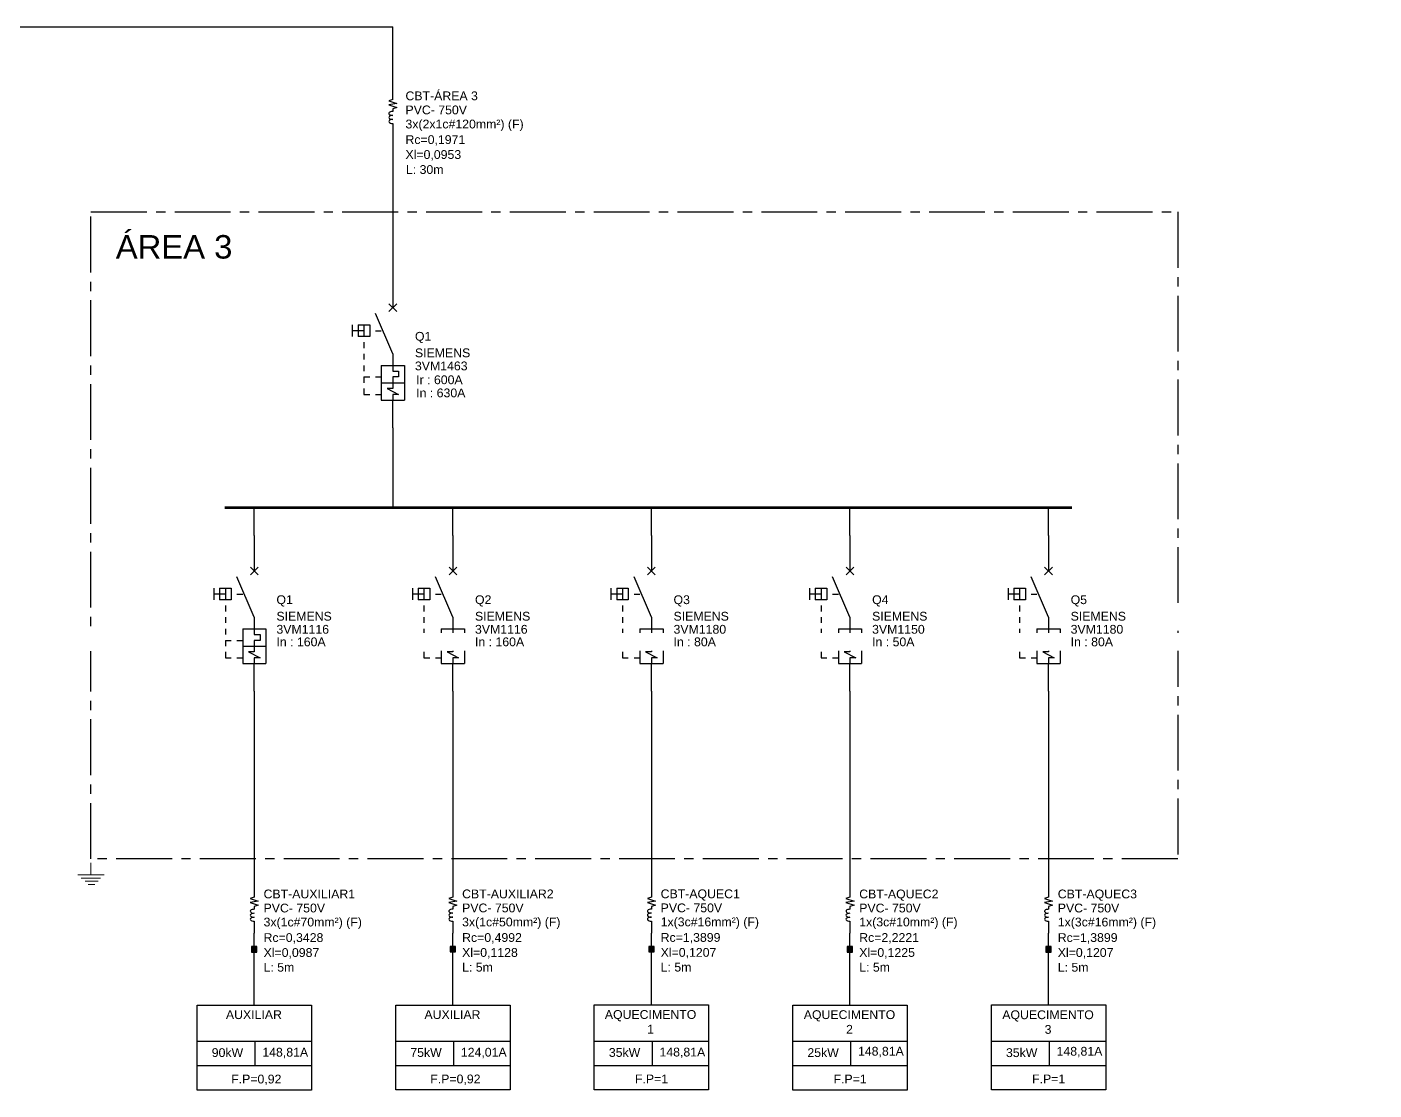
# Model space of a CAD drawing. Header units: millimetres. Extents: x -12677 to 16693, y -21987 to 772.
# Drawn here: x 496.7 to 956, y 80.5 to 443 of the extents above; entities that cross this region are included whole.
import ezdxf

# ---------------------------------------------------------------- set-up
doc = ezdxf.new("R2010")
doc.units = ezdxf.units.MM
doc.linetypes.add('CENTRO2', pattern=[28.575, 19.05, -3.175, 3.175, -3.175])
doc.layers.add('Wire', color=3, linetype='Continuous')
doc.styles.add('SKMSTYLE10', font='times.ttf')
doc.styles.add('SKMStyle11', font='arial.ttf')

msp = doc.modelspace()

# ---------------------------------------------------------------- hatches: boundary and pattern name
for points in [[(573.35, 129.42), (573.35, 127.59), (575.18, 127.59), (575.18, 129.42)], [(641.05, 129.44), (641.05, 127.62), (642.87, 127.62), (642.87, 129.44)], [(708.74, 129.47), (708.74, 127.64), (710.57, 127.64), (710.57, 129.47)], [(776.44, 129.42), (776.44, 127.59), (778.26, 127.59), (778.26, 129.42)], [(844.13, 129.42), (844.13, 127.59), (845.95, 127.59), (845.95, 129.42)]]:
    msp.add_hatch(color=256).paths.add_polyline_path(points)

# ---------------------------------------------------------------- linework, layer by layer
at = {"color": 0}
for p in [(349.21, 443.03), (621.49, 418.33)]:
    msp.add_line(p, (621.49, 443.03), dxfattribs=at)
at = {"linetype": 'Continuous'}
for p, q in [((621.49, 418.33), (620.12, 417.88)), ((620.12, 417.88), (622.85, 416.97)), ((622.85, 416.97), (620.12, 416.51)), ((620.12, 416.51), (622.85, 415.6)), ((622.85, 415.6), (621.49, 415.14)), ((621.49, 415.14), (621.49, 414.23)), ((621.49, 410.13), (621.49, 406.03)), ((574.27, 146.28), (572.9, 145.82)), ((572.9, 145.82), (575.63, 144.91)), ((575.63, 144.91), (572.9, 144.45)), ((572.9, 144.45), (575.63, 143.54)), ((575.63, 143.54), (574.27, 143.09)), ((574.27, 143.09), (574.27, 142.17)), ((641.96, 146.3), (640.59, 145.84)), ((640.59, 145.84), (643.33, 144.93)), ((643.33, 144.93), (640.59, 144.48)), ((640.59, 144.48), (643.33, 143.57)), ((643.33, 143.57), (641.96, 143.11)), ((641.96, 143.11), (641.96, 142.2)), ((709.65, 146.33), (708.29, 145.87)), ((708.29, 145.87), (711.02, 144.96)), ((711.02, 144.96), (708.29, 144.5)), ((708.29, 144.5), (711.02, 143.59)), ((711.02, 143.59), (709.65, 143.14)), ((709.65, 143.14), (709.65, 142.22)), ((777.35, 146.28), (775.98, 145.82)), ((775.98, 145.82), (778.72, 144.91)), ((778.72, 144.91), (775.98, 144.45)), ((775.98, 144.45), (778.72, 143.54)), ((778.72, 143.54), (777.35, 143.09)), ((777.35, 143.09), (777.35, 142.17)), ((845.04, 146.28), (843.67, 145.82)), ((843.67, 145.82), (846.41, 144.91)), ((846.41, 144.91), (843.67, 144.45)), ((843.67, 144.45), (846.41, 143.54)), ((846.41, 143.54), (845.04, 143.09)), ((845.04, 143.09), (845.04, 142.17)), ((574.27, 138.07), (574.27, 133.97)), ((641.96, 138.1), (641.96, 134)), ((709.65, 138.12), (709.65, 134.02)), ((777.35, 138.07), (777.35, 133.97)), ((845.04, 138.07), (845.04, 133.97)), ((554.77, 97.16), (593.77, 97.16)), ((574.48, 97.16), (574.48, 88.84)), ((622.46, 97.18), (661.46, 97.18)), ((642.17, 97.18), (642.17, 88.86)), ((690.15, 97.21), (729.16, 97.21)), ((709.87, 97.21), (709.87, 88.89)), ((757.85, 97.16), (796.85, 97.16)), ((777.56, 97.16), (777.56, 88.84)), ((825.54, 97.21), (864.55, 97.21)), ((845.25, 97.21), (845.25, 88.89)), ((554.77, 88.84), (593.77, 88.84)), ((622.46, 88.86), (661.46, 88.86)), ((690.15, 88.89), (729.16, 88.89)), ((757.85, 88.84), (796.85, 88.84)), ((825.54, 88.89), (864.55, 88.89))]:
    msp.add_line(p, q, dxfattribs=at)
at = {"color": 1, "linetype": 'Continuous'}
for p, q in [((621.49, 331.56), (615.57, 345.37)), ((620.17, 348.65), (622.8, 346.02)), ((622.8, 348.65), (620.17, 346.02)), ((607.68, 341.42), (607.68, 337.47)), ((609.65, 341.42), (613.6, 341.42)), ((609.65, 341.42), (609.65, 337.47)), ((611.62, 341.42), (611.62, 337.47)), ((613.6, 341.42), (613.6, 337.47)), ((611.62, 339.45), (607.68, 339.45)), ((613.6, 337.47), (609.65, 337.47)), ((611.62, 335.5), (611.62, 333.53)), ((615.57, 339.45), (617.54, 339.45)), ((611.62, 331.56), (611.62, 329.58)), ((621.49, 331.56), (621.49, 327.61)), ((611.62, 327.61), (611.62, 325.64)), ((617.54, 327.61), (625.43, 327.61)), ((617.54, 327.61), (617.54, 315.77)), ((621.49, 327.61), (621.49, 325.64)), ((625.43, 327.61), (625.43, 315.77)), ((611.62, 323.67), (611.62, 321.69)), ((611.62, 323.67), (613.6, 323.67)), ((611.62, 323.67), (611.62, 323.67)), ((615.57, 323.67), (617.54, 323.67)), ((617.54, 321.69), (625.43, 321.69)), ((621.49, 325.64), (623.46, 325.64)), ((621.49, 323.67), (621.49, 321.69)), ((623.46, 323.67), (621.49, 323.67)), ((621.49, 321.69), (621.49, 319.72)), ((623.46, 325.64), (623.46, 323.67)), ((611.62, 319.72), (611.62, 317.75)), ((611.62, 317.75), (613.6, 317.75)), ((615.57, 317.75), (617.54, 317.75)), ((619.51, 319.72), (623.46, 317.75)), ((621.49, 319.72), (619.51, 319.72)), ((621.49, 317.75), (621.49, 315.77)), ((623.46, 317.75), (621.49, 317.75)), ((617.54, 315.77), (625.43, 315.77)), ((572.95, 258.85), (575.58, 256.22)), ((575.58, 258.85), (572.95, 256.22)), ((640.64, 258.85), (643.27, 256.22)), ((643.27, 258.85), (640.64, 256.22)), ((708.34, 258.85), (710.97, 256.22)), ((710.97, 258.85), (708.34, 256.22)), ((776.03, 258.85), (778.66, 256.22)), ((778.66, 258.85), (776.03, 256.22)), ((843.72, 258.85), (846.35, 256.22)), ((846.35, 258.85), (843.72, 256.22)), ((574.26, 241.75), (568.34, 255.56)), ((641.96, 241.75), (636.04, 255.56)), ((709.65, 241.75), (703.73, 255.56)), ((777.34, 241.75), (771.43, 255.56)), ((845.04, 241.75), (839.12, 255.56)), ((560.45, 251.62), (560.45, 247.67)), ((564.4, 249.64), (560.45, 249.64)), ((562.43, 251.62), (566.37, 251.62)), ((562.43, 251.62), (562.43, 247.67)), ((564.4, 251.62), (564.4, 247.67)), ((566.37, 251.62), (566.37, 247.67)), ((568.34, 249.64), (570.32, 249.64)), ((628.15, 251.62), (628.15, 247.67)), ((632.09, 249.64), (628.15, 249.64)), ((630.12, 251.62), (634.07, 251.62)), ((630.12, 251.62), (630.12, 247.67)), ((632.09, 251.62), (632.09, 247.67)), ((634.07, 251.62), (634.07, 247.67)), ((636.04, 249.64), (638.01, 249.64)), ((695.84, 251.62), (695.84, 247.67)), ((699.79, 249.64), (695.84, 249.64)), ((697.81, 251.62), (701.76, 251.62)), ((697.81, 251.62), (697.81, 247.67)), ((699.79, 251.62), (699.79, 247.67)), ((701.76, 251.62), (701.76, 247.67)), ((703.73, 249.64), (705.71, 249.64)), ((763.54, 251.62), (763.54, 247.67)), ((767.48, 249.64), (763.54, 249.64)), ((765.51, 251.62), (769.45, 251.62)), ((765.51, 251.62), (765.51, 247.67)), ((767.48, 251.62), (767.48, 247.67)), ((769.45, 251.62), (769.45, 247.67)), ((771.43, 249.64), (773.4, 249.64)), ((831.23, 251.62), (831.23, 247.67)), ((835.17, 249.64), (831.23, 249.64)), ((833.2, 251.62), (837.15, 251.62)), ((833.2, 251.62), (833.2, 247.67)), ((835.17, 251.62), (835.17, 247.67)), ((837.15, 251.62), (837.15, 247.67)), ((839.12, 249.64), (841.09, 249.64)), ((566.37, 247.67), (562.43, 247.67)), ((564.4, 245.7), (564.4, 243.73)), ((634.07, 247.67), (630.12, 247.67)), ((632.09, 245.7), (632.09, 243.73)), ((701.76, 247.67), (697.81, 247.67)), ((699.79, 245.7), (699.79, 243.73)), ((769.45, 247.67), (765.51, 247.67)), ((767.48, 245.7), (767.48, 243.73)), ((837.15, 247.67), (833.2, 247.67)), ((835.17, 245.7), (835.17, 243.73)), ((564.4, 241.75), (564.4, 239.78)), ((574.26, 241.75), (574.26, 237.81)), ((632.09, 241.75), (632.09, 239.78)), ((641.96, 241.75), (641.96, 237.81)), ((699.79, 241.75), (699.79, 239.78)), ((709.65, 241.75), (709.65, 237.81)), ((767.48, 241.75), (767.48, 239.78)), ((777.34, 241.75), (777.34, 237.81)), ((835.17, 241.75), (835.17, 239.78)), ((845.04, 241.75), (845.04, 237.81)), ((564.4, 237.81), (564.4, 235.84)), ((570.32, 237.81), (578.21, 237.81)), ((570.32, 237.81), (570.32, 225.97)), ((574.26, 237.81), (574.26, 235.84)), ((574.26, 235.84), (576.24, 235.84)), ((576.24, 235.84), (576.24, 233.86)), ((578.21, 237.81), (578.21, 225.97)), ((632.09, 237.81), (632.09, 235.84)), ((638.01, 237.81), (645.9, 237.81)), ((638.01, 237.81), (638.01, 225.97)), ((641.96, 237.81), (641.96, 235.84)), ((641.96, 235.84), (643.93, 235.84)), ((643.93, 235.84), (643.93, 233.86)), ((645.9, 237.81), (645.9, 225.97)), ((699.79, 237.81), (699.79, 235.84)), ((705.71, 237.81), (713.6, 237.81)), ((705.71, 237.81), (705.71, 225.97)), ((709.65, 237.81), (709.65, 235.84)), ((709.65, 235.84), (711.62, 235.84)), ((711.62, 235.84), (711.62, 233.86)), ((713.6, 237.81), (713.6, 225.97)), ((767.48, 237.81), (767.48, 235.84)), ((773.4, 237.81), (781.29, 237.81)), ((773.4, 237.81), (773.4, 225.97)), ((777.34, 237.81), (777.34, 235.84)), ((777.34, 235.84), (779.32, 235.84)), ((779.32, 235.84), (779.32, 233.86)), ((781.29, 237.81), (781.29, 225.97)), ((835.17, 237.81), (835.17, 235.84)), ((841.09, 237.81), (848.98, 237.81)), ((841.09, 237.81), (841.09, 225.97)), ((845.04, 237.81), (845.04, 235.84)), ((845.04, 235.84), (847.01, 235.84)), ((847.01, 235.84), (847.01, 233.86)), ((848.98, 237.81), (848.98, 225.97)), ((564.4, 233.86), (564.4, 231.89)), ((564.4, 233.86), (566.37, 233.86)), ((564.4, 233.86), (564.4, 233.86)), ((564.4, 229.92), (564.4, 227.94)), ((568.34, 233.86), (570.32, 233.86)), ((570.32, 231.89), (578.21, 231.89)), ((572.29, 229.92), (576.24, 227.94)), ((574.26, 229.92), (572.29, 229.92)), ((574.26, 233.86), (574.26, 231.89)), ((576.24, 233.86), (574.26, 233.86)), ((574.26, 231.89), (574.26, 229.92)), ((632.09, 233.86), (632.09, 231.89)), ((632.09, 233.86), (634.07, 233.86)), ((632.09, 233.86), (632.09, 233.86)), ((632.09, 229.92), (632.09, 227.94)), ((636.04, 233.86), (638.01, 233.86)), ((638.01, 231.89), (645.9, 231.89)), ((639.98, 229.92), (643.93, 227.94)), ((641.96, 229.92), (639.98, 229.92)), ((641.96, 233.86), (641.96, 231.89)), ((643.93, 233.86), (641.96, 233.86)), ((641.96, 231.89), (641.96, 229.92)), ((699.79, 233.86), (699.79, 231.89)), ((699.79, 233.86), (701.76, 233.86)), ((699.79, 233.86), (699.79, 233.86)), ((699.79, 229.92), (699.79, 227.94)), ((703.73, 233.86), (705.71, 233.86)), ((705.71, 231.89), (713.6, 231.89)), ((707.68, 229.92), (711.62, 227.94)), ((709.65, 229.92), (707.68, 229.92)), ((709.65, 233.86), (709.65, 231.89)), ((711.62, 233.86), (709.65, 233.86)), ((709.65, 231.89), (709.65, 229.92)), ((767.48, 233.86), (767.48, 231.89)), ((767.48, 233.86), (769.45, 233.86)), ((767.48, 233.86), (767.48, 233.86)), ((767.48, 229.92), (767.48, 227.94)), ((771.43, 233.86), (773.4, 233.86)), ((773.4, 231.89), (781.29, 231.89)), ((775.37, 229.92), (779.32, 227.94)), ((777.34, 229.92), (775.37, 229.92)), ((777.34, 233.86), (777.34, 231.89)), ((779.32, 233.86), (777.34, 233.86)), ((777.34, 231.89), (777.34, 229.92)), ((835.17, 233.86), (835.17, 231.89)), ((835.17, 233.86), (837.15, 233.86)), ((835.17, 233.86), (835.17, 233.86)), ((835.17, 229.92), (835.17, 227.94)), ((839.12, 233.86), (841.09, 233.86)), ((841.09, 231.89), (848.98, 231.89)), ((843.07, 229.92), (847.01, 227.94)), ((845.04, 229.92), (843.07, 229.92)), ((845.04, 233.86), (845.04, 231.89)), ((847.01, 233.86), (845.04, 233.86)), ((845.04, 231.89), (845.04, 229.92)), ((564.4, 227.94), (566.37, 227.94)), ((568.34, 227.94), (570.32, 227.94)), ((570.32, 225.97), (578.21, 225.97)), ((574.26, 227.94), (574.26, 225.97)), ((576.24, 227.94), (574.26, 227.94)), ((632.09, 227.94), (634.07, 227.94)), ((636.04, 227.94), (638.01, 227.94)), ((638.01, 225.97), (645.9, 225.97)), ((641.96, 227.94), (641.96, 225.97)), ((643.93, 227.94), (641.96, 227.94)), ((699.79, 227.94), (701.76, 227.94)), ((703.73, 227.94), (705.71, 227.94)), ((705.71, 225.97), (713.6, 225.97)), ((709.65, 227.94), (709.65, 225.97)), ((711.62, 227.94), (709.65, 227.94)), ((767.48, 227.94), (769.45, 227.94)), ((771.43, 227.94), (773.4, 227.94)), ((773.4, 225.97), (781.29, 225.97)), ((777.34, 227.94), (777.34, 225.97)), ((779.32, 227.94), (777.34, 227.94)), ((835.17, 227.94), (837.15, 227.94)), ((839.12, 227.94), (841.09, 227.94)), ((841.09, 225.97), (848.98, 225.97)), ((845.04, 227.94), (845.04, 225.97)), ((847.01, 227.94), (845.04, 227.94))]:
    msp.add_line(p, q, dxfattribs=at)
for p, q in [((621.49, 306.34), (621.49, 279.09)), ((574.26, 269.56), (574.26, 279.09)), ((641.96, 269.56), (641.96, 279.09)), ((709.65, 269.56), (709.65, 279.09)), ((777.34, 269.56), (777.34, 279.09)), ((845.04, 269.56), (845.04, 279.09)), ((574.27, 216.54), (574.27, 146.28)), ((641.96, 216.56), (641.96, 146.3)), ((709.65, 216.59), (709.65, 146.33)), ((777.35, 216.54), (777.35, 146.28)), ((845.04, 216.54), (845.04, 146.28))]:
    msp.add_line(p, q)
at = {"linetype": 'Continuous'}
for points in [[(621.49, 414.23), (621.09, 414.2), (620.72, 414.12), (620.43, 413.98), (620.22, 413.81), (620.13, 413.61), (620.15, 413.41), (620.29, 413.22), (620.53, 413.06), (620.86, 412.94), (621.24, 412.88)], [(621.49, 412.86), (621.07, 412.83), (620.68, 412.73), (620.38, 412.58), (620.19, 412.39), (620.12, 412.18), (620.19, 411.97), (620.38, 411.78), (620.68, 411.63), (621.07, 411.53), (621.49, 411.5)], [(621.49, 411.5), (621.07, 411.46), (620.68, 411.37), (620.38, 411.22), (620.19, 411.03), (620.12, 410.81), (620.19, 410.6), (620.38, 410.41), (620.68, 410.26), (621.07, 410.16), (621.49, 410.13)], [(574.27, 142.17), (573.87, 142.14), (573.5, 142.06), (573.21, 141.92), (573, 141.75), (572.9, 141.55), (572.93, 141.35), (573.07, 141.16), (573.31, 141), (573.64, 140.88), (574.02, 140.82)], [(574.27, 140.81), (573.84, 140.77), (573.46, 140.68), (573.16, 140.53), (572.97, 140.34), (572.9, 140.12), (572.97, 139.91), (573.16, 139.72), (573.46, 139.57), (573.84, 139.47), (574.27, 139.44)], [(574.27, 139.44), (573.84, 139.41), (573.46, 139.31), (573.16, 139.16), (572.97, 138.97), (572.9, 138.76), (572.97, 138.55), (573.16, 138.36), (573.46, 138.2), (573.84, 138.11), (574.27, 138.07)], [(641.96, 140.83), (641.54, 140.8), (641.16, 140.7), (640.85, 140.55), (640.66, 140.36), (640.59, 140.15), (640.66, 139.94), (640.85, 139.75), (641.16, 139.6), (641.54, 139.5), (641.96, 139.47)], [(641.96, 139.47), (641.54, 139.43), (641.16, 139.33), (640.85, 139.18), (640.66, 138.99), (640.59, 138.78), (640.66, 138.57), (640.85, 138.38), (641.16, 138.23), (641.54, 138.13), (641.96, 138.1)], [(641.96, 142.2), (641.56, 142.17), (641.2, 142.08), (640.9, 141.95), (640.69, 141.77), (640.6, 141.58), (640.62, 141.38), (640.76, 141.19), (641.01, 141.03), (641.33, 140.91), (641.72, 140.84)], [(709.65, 142.22), (709.26, 142.19), (708.89, 142.11), (708.59, 141.97), (708.39, 141.8), (708.29, 141.6), (708.32, 141.4), (708.46, 141.21), (708.7, 141.05), (709.03, 140.93), (709.41, 140.87)], [(709.65, 140.86), (709.23, 140.82), (708.85, 140.73), (708.55, 140.58), (708.35, 140.39), (708.29, 140.17), (708.35, 139.96), (708.55, 139.77), (708.85, 139.62), (709.23, 139.52), (709.65, 139.49)], [(709.65, 139.49), (709.23, 139.46), (708.85, 139.36), (708.55, 139.21), (708.35, 139.02), (708.29, 138.81), (708.35, 138.6), (708.55, 138.41), (708.85, 138.25), (709.23, 138.16), (709.65, 138.12)], [(777.35, 140.81), (776.93, 140.77), (776.54, 140.68), (776.24, 140.53), (776.05, 140.34), (775.98, 140.12), (776.05, 139.91), (776.24, 139.72), (776.54, 139.57), (776.93, 139.47), (777.35, 139.44)], [(777.35, 139.44), (776.93, 139.41), (776.54, 139.31), (776.24, 139.16), (776.05, 138.97), (775.98, 138.76), (776.05, 138.55), (776.24, 138.36), (776.54, 138.2), (776.93, 138.11), (777.35, 138.07)], [(777.35, 142.17), (776.95, 142.14), (776.58, 142.06), (776.29, 141.92), (776.08, 141.75), (775.99, 141.55), (776.01, 141.35), (776.15, 141.16), (776.39, 141), (776.72, 140.88), (777.1, 140.82)], [(845.04, 140.81), (844.62, 140.77), (844.24, 140.68), (843.94, 140.53), (843.74, 140.34), (843.67, 140.12), (843.74, 139.91), (843.94, 139.72), (844.24, 139.57), (844.62, 139.47), (845.04, 139.44)], [(845.04, 139.44), (844.62, 139.41), (844.24, 139.31), (843.94, 139.16), (843.74, 138.97), (843.67, 138.76), (843.74, 138.55), (843.94, 138.36), (844.24, 138.2), (844.62, 138.11), (845.04, 138.07)], [(845.04, 142.17), (844.64, 142.14), (844.28, 142.06), (843.98, 141.92), (843.78, 141.75), (843.68, 141.55), (843.7, 141.35), (843.84, 141.16), (844.09, 141), (844.42, 140.88), (844.8, 140.82)], [(574.27, 109.49), (574.27, 133.97)], [(641.96, 109.52), (641.96, 134)], [(709.65, 109.54), (709.65, 134.02)], [(777.35, 109.49), (777.35, 133.97)], [(845.04, 109.54), (845.04, 133.97)], [(573.35, 129.42), (573.35, 127.59), (575.18, 127.59), (575.18, 129.42), (573.35, 129.42), (573.35, 129.42)], [(641.05, 129.44), (641.05, 127.62), (642.87, 127.62), (642.87, 129.44), (641.05, 129.44), (641.05, 129.44)], [(708.74, 129.47), (708.74, 127.64), (710.57, 127.64), (710.57, 129.47), (708.74, 129.47), (708.74, 129.47)], [(776.44, 129.42), (776.44, 127.59), (778.26, 127.59), (778.26, 129.42), (776.44, 129.42), (776.44, 129.42)], [(844.13, 129.42), (844.13, 127.59), (845.95, 127.59), (845.95, 129.42), (844.13, 129.42), (844.13, 129.42)]]:
    msp.add_lwpolyline(points, dxfattribs=at)
msp.add_lwpolyline([(621.49, 410.13), (621.49, 359.36)])
at = {"linetype": 'CENTRO2'}
msp.add_lwpolyline([(518.54, 379.95), (889.11, 379.95), (889.11, 159.31), (518.54, 159.31)], close=True, dxfattribs=at)
at = {"color": 5, "const_width": 0.917}
msp.add_lwpolyline([(564.17, 279.09), (853.05, 279.09)], dxfattribs=at)
at = {"color": 92, "linetype": 'Continuous', "lineweight": 20, "true_color": 0x00b800}
for points in [[(518.54, 158.02), (518.54, 153.87), (518.54, 153.87)], [(514.09, 153.87), (523.04, 153.87), (523.04, 153.87)], [(515.2, 152.81), (521.88, 152.81), (521.88, 152.81)], [(516.55, 151.75), (521, 151.75), (521, 151.75)], [(517.66, 150.61), (519.89, 150.61), (519.89, 150.61)]]:
    msp.add_lwpolyline(points, dxfattribs=at)
at = {"linetype": 'Continuous'}
for points in [[(554.77, 109.49), (593.77, 109.49), (593.77, 80.52), (554.77, 80.52)], [(622.46, 109.52), (661.46, 109.52), (661.46, 80.54), (622.46, 80.54)], [(690.15, 109.54), (729.16, 109.54), (729.16, 80.57), (690.15, 80.57)], [(757.85, 109.49), (796.85, 109.49), (796.85, 80.52), (757.85, 80.52)], [(825.54, 109.54), (864.55, 109.54), (864.55, 80.57), (825.54, 80.57)]]:
    msp.add_lwpolyline(points, close=True, dxfattribs=at)
at = {"layer": 'Wire'}
for points in [[(621.49, 359.36), (621.49, 347.34), (621.49, 347.34)], [(621.49, 306.34), (621.49, 315.77)], [(574.26, 269.56), (574.26, 257.54), (574.26, 257.54)], [(641.96, 269.56), (641.96, 257.54), (641.96, 257.54)], [(709.65, 269.56), (709.65, 257.54), (709.65, 257.54)], [(777.34, 269.56), (777.34, 257.54), (777.34, 257.54)], [(845.04, 269.56), (845.04, 257.54), (845.04, 257.54)], [(574.27, 216.54), (574.26, 225.97)], [(641.96, 216.54), (641.96, 225.97)], [(709.65, 216.54), (709.65, 225.97)], [(777.35, 216.54), (777.34, 225.97)], [(845.04, 216.54), (845.04, 225.97)]]:
    msp.add_lwpolyline(points, dxfattribs=at)

# ---------------------------------------------------------------- texts
at = {"linetype": 'Continuous', "char_height": 3, "attachment_point": 1, "style": 'SKMStyle11'}
for s, insert, width in [('CBT-ÁREA 3', (625.8, 421.03), 52.9594), ('CBT-AUXILIAR1', (577.42, 148.88), 53.4824), ('CBT-AUXILIAR2', (645.11, 148.9), 53.4824), ('CBT-AQUEC1', (712.8, 148.93), 53.4824), ('CBT-AQUEC2', (780.5, 148.88), 53.4824), ('CBT-AQUEC3', (848.19, 148.88), 53.4824), ('AUXILIAR', (564.58, 107.73), 33.8075), ('AUXILIAR', (632.27, 107.75), 33.8075), ('\\pxqc;AQUECIMENTO\\P1', (692.46, 107.78), 33.8075), ('\\pxqc;AQUECIMENTO\\P2', (760.28, 107.73), 33.8075), ('\\pxqc;AQUECIMENTO\\P3', (827.97, 107.7), 33.8075)]:
    msp.add_mtext(s, dxfattribs=dict(at, insert=insert, width=width))
for s, insert in [('PVC- 750V', (625.8, 416.24)), ('3x(2x1c#120mm²) (F)', (625.8, 411.42)), ('Rc=0,1971', (625.8, 406.11)), ('Xl=0,0953', (625.8, 401.02)), ('L: 30m', (625.96, 395.9)), ('PVC- 750V', (577.42, 144.09)), ('PVC- 750V', (645.11, 144.12)), ('PVC- 750V', (712.8, 144.14)), ('PVC- 750V', (780.5, 144.09)), ('PVC- 750V', (848.19, 144.09)), ('3x(1c#70mm²) (F)', (577.42, 139.31)), ('3x(1c#50mm²) (F)', (645.11, 139.33)), ('1x(3c#16mm²) (F)', (712.8, 139.36)), ('1x(3c#10mm²) (F)', (780.5, 139.33)), ('1x(3c#16mm²) (F)', (848.19, 139.31)), ('Rc=0,3428', (577.42, 134.01)), ('Rc=0,4992', (645.11, 134.03)), ('Rc=1,3899', (712.8, 134.06)), ('Rc=2,2221', (780.5, 134.03)), ('Rc=1,3899', (848.19, 134.01)), ('Xl=0,0987', (577.42, 128.91)), ('Xl=0,1128', (645.11, 128.93)), ('Xl=0,1207', (712.8, 128.96)), ('Xl=0,1225', (780.5, 128.93)), ('Xl=0,1207', (848.19, 128.91)), ('L: 5m', (577.42, 123.89)), ('L: 5m', (645.11, 123.91)), ('L: 5m', (712.8, 123.94)), ('L: 5m', (780.5, 123.91)), ('L: 5m', (848.19, 123.89)), ('90kW', (559.75, 94.79)), ('148,81A', (577, 94.92)), ('75kW', (627.45, 94.82)), ('124,01A', (644.69, 94.92)), ('35kW', (695.14, 94.84)), ('148,81A', (712.39, 94.97)), ('25kW', (762.83, 94.79)), ('148,81A', (780.08, 95.26)), ('35kW', (830.53, 94.77)), ('148,81A', (847.78, 95.24)), ('F.P=0,92', (566.38, 85.77)), ('F.P=0,92', (634.26, 85.8)), ('F.P=1', (704.05, 85.82)), ('F.P=1', (771.74, 85.77)), ('F.P=1', (839.44, 85.82))]:
    msp.add_mtext(s, dxfattribs=dict(at, insert=insert))
at = {"color": 4, "linetype": 'Continuous', "insert": (527.04, 372.05), "char_height": 8, "attachment_point": 1, "style": 'SKMStyle11'}
msp.add_mtext('{\\C256;ÁREA 3}', dxfattribs=at)

# ---------------------------------------------------------------- next in the draw order: texts
at = {"linetype": 'Continuous', "char_height": 3, "attachment_point": 1, "style": 'SKMSTYLE10', "bg_fill": 2}
for s, insert in [('{\\fArial|b0|i0|c0|p34;Q1}', (629.03, 339.03)), ('{\\fArial|b0|i0|c0|p34;Q1}', (581.81, 249.22)), ('{\\fArial|b0|i0|c0|p34;Q2}', (649.5, 249.22)), ('{\\fArial|b0|i0|c0|p34;Q3}', (717.19, 249.22)), ('{\\fArial|b0|i0|c0|p34;Q4}', (784.89, 249.22)), ('{\\fArial|b0|i0|c0|p34;Q5}', (852.58, 249.22))]:
    msp.add_mtext(s, dxfattribs=dict(at, insert=insert))
at = {"char_height": 3, "width": 101.9396, "attachment_point": 1, "style": 'SKMSTYLE10', "bg_fill": 2}
for s, insert in [('{\\fArial|b0|i0|c0|p34;In : 630A}', (629.45, 319.74)), ('{\\fArial|b0|i0|c0|p34;In : 100A}', (436.21, 234.78))]:
    msp.add_mtext(s, dxfattribs=dict(at, insert=insert))

# ---------------------------------------------------------------- next in the draw order: texts
at = {"linetype": 'Continuous', "char_height": 3, "width": 37.3839, "attachment_point": 1, "style": 'SKMSTYLE10', "bg_fill": 2}
for insert in [(629.03, 333.4), (581.81, 243.59), (649.5, 243.59), (717.19, 243.59), (784.89, 243.59), (852.58, 243.59)]:
    msp.add_mtext('{\\fArial|b0|i0|c0|p34;SIEMENS}', dxfattribs=dict(at, insert=insert))

# ---------------------------------------------------------------- next in the draw order: texts
at = {"char_height": 3, "attachment_point": 1, "style": 'SKMSTYLE10', "bg_fill": 2}
for s, insert in [('{\\fArial|b0|i0|c0|p34;3VM1463}', (629.03, 328.94)), ('{\\fArial|b0|i0|c0|p34;3VM1116}', (581.81, 239.13)), ('{\\fArial|b0|i0|c0|p34;3VM1180}', (852.58, 239.13))]:
    msp.add_mtext(s, dxfattribs=dict(at, insert=insert))

# ---------------------------------------------------------------- next in the draw order: texts
for s, insert, width in [('{\\fArial|b0|i0|c0|p34;Ir : 600A}', (629.46, 324.22), 28.394), ('{\\fArial|b0|i0|c0|p34;In : 160A}', (581.81, 234.85), 101.9396), ('{\\fArial|b0|i0|c0|p34;In : 80A}', (852.58, 234.85), 101.9396)]:
    msp.add_mtext(s, dxfattribs=dict(at, insert=insert, width=width))

# ---------------------------------------------------------------- next in the draw order: texts
at = {"insert": (649.5, 239.13), "char_height": 3, "attachment_point": 1, "style": 'SKMSTYLE10', "bg_fill": 2}
msp.add_mtext('{\\fArial|b0|i0|c0|p34;3VM1116}', dxfattribs=at)

# ---------------------------------------------------------------- next in the draw order: texts
at = {"insert": (649.5, 234.85), "char_height": 3, "width": 101.9396, "attachment_point": 1, "style": 'SKMSTYLE10', "bg_fill": 2}
msp.add_mtext('{\\fArial|b0|i0|c0|p34;In : 160A}', dxfattribs=at)

# ---------------------------------------------------------------- next in the draw order: texts
at = {"insert": (717.19, 239.13), "char_height": 3, "attachment_point": 1, "style": 'SKMSTYLE10', "bg_fill": 2}
msp.add_mtext('{\\fArial|b0|i0|c0|p34;3VM1180}', dxfattribs=at)

# ---------------------------------------------------------------- next in the draw order: texts
at = {"insert": (717.19, 234.85), "char_height": 3, "width": 101.9396, "attachment_point": 1, "style": 'SKMSTYLE10', "bg_fill": 2}
msp.add_mtext('{\\fArial|b0|i0|c0|p34;In : 80A}', dxfattribs=at)

# ---------------------------------------------------------------- next in the draw order: texts
at = {"insert": (784.89, 239.13), "char_height": 3, "attachment_point": 1, "style": 'SKMSTYLE10', "bg_fill": 2}
msp.add_mtext('{\\fArial|b0|i0|c0|p34;3VM1150}', dxfattribs=at)

# ---------------------------------------------------------------- next in the draw order: texts
at = {"insert": (784.89, 234.85), "char_height": 3, "width": 101.9396, "attachment_point": 1, "style": 'SKMSTYLE10', "bg_fill": 2}
msp.add_mtext('{\\fArial|b0|i0|c0|p34;In : 50A}', dxfattribs=at)

doc.saveas('drawing.dxf')
